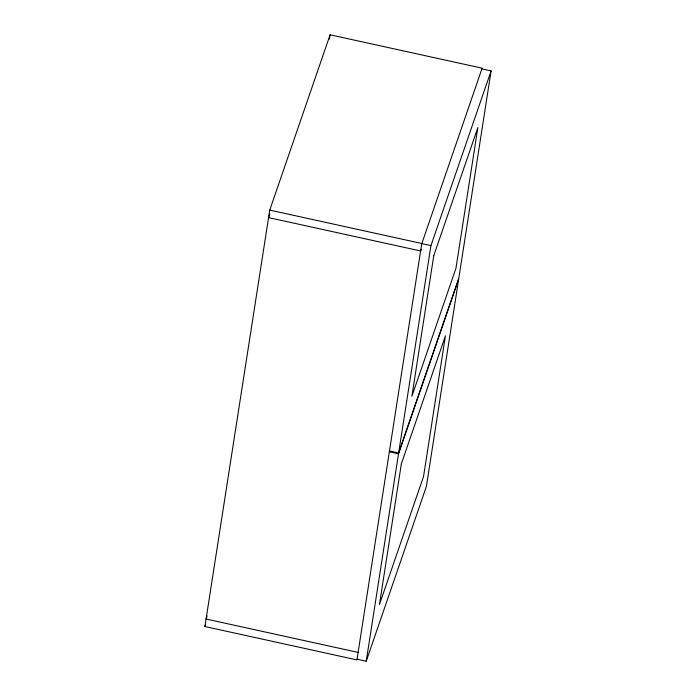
<?xml version="1.0" encoding="UTF-8"?>
<svg xmlns="http://www.w3.org/2000/svg" width="696" height="696" viewBox="0 0 696 696"><rect width="100%" height="100%" fill="white"/><g stroke="black" fill="none" stroke-linecap="round" stroke-linejoin="round"><path stroke-width="1.04" d="M269.743 210.105L421.776 243.487L356.944 659.904L204.902 626.522L269.743 210.105L330.104 34.8L482.137 68.182L421.811 243.609L430.937 245.61L491.098 70.896L481.971 68.895M329.434 39.08L330.104 34.8M366.226 661.2L398.512 453.827L458.673 279.105L426.387 486.478L366.226 661.2L357.109 659.199M389.525 450.991L398.643 452.992L430.937 245.61M491.098 70.896L458.803 278.269L398.643 452.992M269.778 214.09L268.578 217.596L420.61 250.978L421.21 249.229M207.13 615.951L206.077 619.031L358.109 652.413M204.902 626.522L205.616 624.469M389.395 451.817L398.512 453.827M401.375 463.762L379.459 604.511L423.525 476.543L445.44 335.794L401.375 463.762M433.791 255.554L411.884 396.302L455.941 268.334L477.856 127.586L433.791 255.554"/></g></svg>
